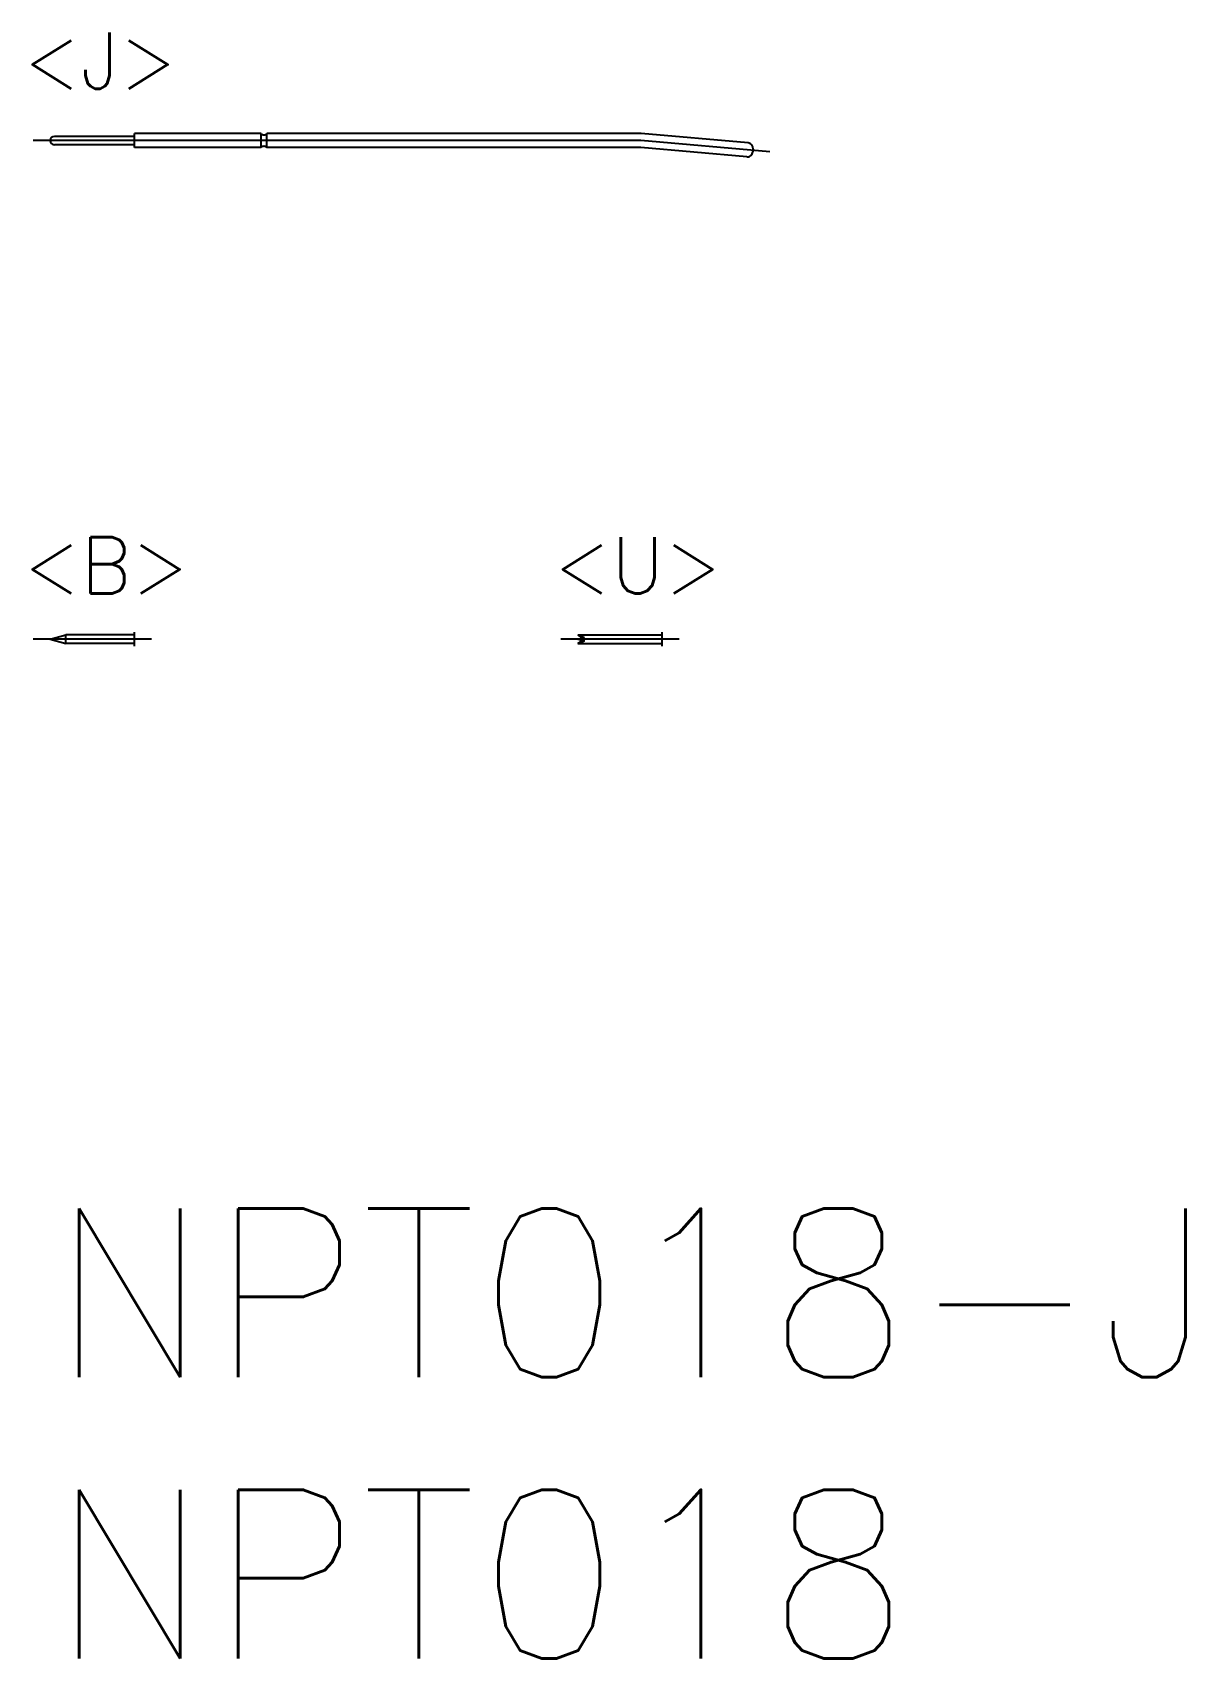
# Model space of a CAD drawing. Extents: x -0.3 to 20.2, y -8 to 20.9.
import ezdxf

# ---------------------------------------------------------------- set-up
doc = ezdxf.new("R2010")
doc.units = 0
doc.header["$LTSCALE"] = 0.5
doc.linetypes.add('CENTER', pattern=[50.8, 31.75, -6.35, 6.35, -6.35])
for name, color, linetype in [('MSM_CENTER', 1, 'CENTER'), ('MSM_CONTINUOUS', 7, 'CONTINUOUS'), ('MSM_PART_NUMBER', 7, 'CONTINUOUS')]:
    doc.layers.add(name, color=color, linetype=linetype)
doc.styles.get("Standard").update_dxf_attribs({"font": 'txt.shx', "height": 1, "bigfont": 'bigfont.shx'})

# ---------------------------------------------------------------- blocks, each defined once
blk = doc.blocks.new('*U13')
at = {"layer": 'MSM_PART_NUMBER'}
blk.add_text('NPT018-J', height=3, dxfattribs=at).set_placement((0, -3))
blk = doc.blocks.new('*U14')
at = {"layer": 'MSM_PART_NUMBER'}
blk.add_text('NPT018', height=3, dxfattribs=at).set_placement((0, -8))

msp = doc.modelspace()

# ---------------------------------------------------------------- linework, layer by layer
at = {"layer": 'MSM_CENTER'}
for p, q in [((10.505, 18.991), (-0.3, 18.991)), ((12.796, 18.79), (10.505, 18.991)), ((1.8, 10.125), (-0.3, 10.125)), ((11.182, 10.125), (9.082, 10.125))]:
    msp.add_line(p, q, dxfattribs=at)
at = {"layer": 'MSM_CONTINUOUS'}
for p, q in [((1.5, 18.866), (1.5, 19.116)), ((3.75, 19.116), (1.5, 19.116)), ((3.75, 18.866), (3.75, 19.116)), ((10.511, 19.116), (3.85, 19.116)), ((3.85, 18.866), (3.85, 19.116)), ((12.409, 18.95), (10.511, 19.116)), ((1.5, 19.066), (0.075, 19.066)), ((1.5, 18.916), (0.075, 18.916)), ((3.75, 18.866), (1.5, 18.866)), ((10.5, 18.866), (3.85, 18.866)), ((12.387, 18.701), (10.5, 18.866)), ((12.5, 18.841), (12.495, 18.792)), ((0, 10.125), (0.28, 10.2)), ((0, 10.125), (0.28, 10.05)), ((1.5, 10.2), (0.28, 10.2)), ((0.28, 10.05), (0.28, 10.2)), ((1.5, 10), (1.5, 10.25)), ((9.382, 10.125), (9.501, 10.157)), ((9.382, 10.125), (9.501, 10.093)), ((9.383, 10.2), (10.882, 10.2)), ((9.383, 10.2), (9.383, 10.2)), ((9.383, 10.2), (9.501, 10.157)), ((9.383, 10.2), (9.466, 10.147)), ((10.882, 10), (10.882, 10.25)), ((1.5, 10.05), (0.28, 10.05)), ((9.383, 10.05), (9.466, 10.103)), ((9.383, 10.05), (9.501, 10.093)), ((9.383, 10.05), (10.882, 10.05))]:
    msp.add_line(p, q, dxfattribs=at)
for centre, radius, start, end in [((3.8, 19.153), 0.0625, 216.8699, 323.1301), ((0.075, 18.991), 0.075, 90, 270), ((3.8, 18.828), 0.0625, 36.8699, 143.1301), ((12.4, 18.85), 0.1, 355, 85), ((12.396, 18.8), 0.1, 265, 355)]:
    msp.add_arc(centre, radius, start, end, dxfattribs=at)

# ---------------------------------------------------------------- block references
for name in ['*U13', '*U14']:
    msp.add_blockref(name, (0, 0), dxfattribs=at)

# ---------------------------------------------------------------- texts
at = {"layer": 'MSM_PART_NUMBER'}
for s, p in [('<J>', (-0.485, 19.913)), ('<B>', (-0.485, 10.938)), ('<U>', (8.945, 10.938))]:
    msp.add_text(s, height=1, dxfattribs=at).set_placement(p)

doc.saveas('drawing.dxf')
